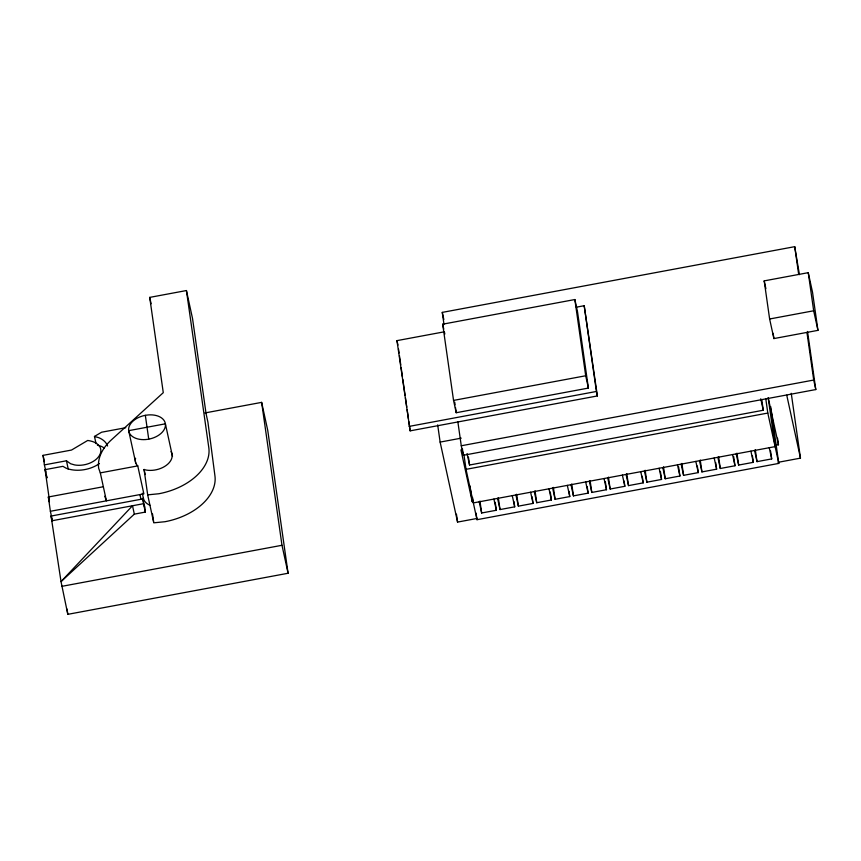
<?xml version="1.0" encoding="UTF-8"?>
<svg xmlns="http://www.w3.org/2000/svg" width="861" height="861" viewBox="0 0 861 861"><rect width="100%" height="100%" fill="white"/><g stroke="black" fill="none" stroke-linecap="round" stroke-linejoin="round"><path stroke-width="1.29" d="M143.615 505.073L144.422 505.547L145.348 512.08L134.338 514.135L61.023 581.605L67.804 614.334L288.08 573.254L267.739 430.339L261.636 402.378L204.929 412.946M96.045 443.641L94.473 436.441L101.609 432.211L125.803 427.702M104.773 496.259L106.42 500.833L100.317 472.872L98.671 468.287A56.051 36.033 -12.3 0 1 111.209 440.014L163.278 392.67L149.717 297.389L186.428 290.544L192.53 318.516L206.091 413.786L207.921 422.181L214.916 475.724A56.051 36.033 -12.3 0 1 164.935 521.723L153.775 522.821L147.683 494.86L144.067 469.471L146.036 470.041A18.684 12.011 -12.3 0 0 166.259 465.381A18.684 12.011 -12.3 0 0 171.038 451.627M443.975 324.296L442.274 312.392L794.725 246.666L799.428 274.659M442.683 324.188L574.857 299.542L577.537 311.854L588.397 388.074L456.222 412.72L453.543 400.408L442.683 324.188L443.759 329.117M576.289 307.194L584.199 305.72L597.394 395.942L410.148 430.855L396.964 340.633L444.437 331.786M764.202 280.88L808.253 272.668L812.526 292.245L817.95 330.355L773.899 338.577L769.626 318.99L764.202 280.88L765.903 288.715M769.626 318.99L813.677 310.778L808.253 272.668M44.406 464.886L43.05 455.361L71.517 450.055L87.714 440.455C92.213 441.123 97.035 442.543 99.704 446.525A18.684 12.011 -12.3 0 1 94.936 460.28A18.684 12.011 -12.3 0 1 74.703 464.94L70.634 463.756L66.437 460.786L44.406 464.886L45.977 472.086M49.421 500.09L45.084 469.654L62.928 466.328L65.92 468.093A26.164 16.811 -12.3 0 0 99.435 463.584M453.543 400.408L585.706 375.762L574.857 299.542M100.317 472.872L137.76 465.887L143.862 493.848L50.379 511.283L52.209 519.678M409.179 426.389L596.415 391.464L584.199 305.72M50.379 511.283L48.345 496.991L102.556 486.885M477.36 518.397L457.568 522.089L440.132 442.091L461.227 438.152M134.338 514.135L132.508 505.751L61.023 581.605L51.057 516.051L142.84 498.928L144.67 507.323M51.735 520.808L143.518 503.696L142.84 498.928M807.521 331.453L815.797 389.559L463.347 455.286L461.27 445.772L813.72 380.045L806.94 332.411M467.06 453.575L469.557 465.015L763.266 410.245L761.759 399.655M770.703 406.618L778.785 463.412L477.005 519.689L466.027 469.342L767.808 413.065L765.741 398.535M775.826 445.277L778.462 444.782L777.515 438.163M61.701 586.363L281.988 545.282L261.636 402.378M479.222 501.812L481.654 512.995L496.345 510.261L495.215 502.318M497.572 498.39L500.015 509.572L514.695 506.838L513.942 501.543M515.933 494.967L518.376 506.15L533.056 503.416L532.109 496.797M534.283 491.545L536.726 502.727L551.417 499.993L550.287 492.051M552.644 488.112L555.087 499.305L569.767 496.571L569.013 491.276M571.004 484.689L573.437 495.882L588.128 493.138L587.18 486.53M589.355 481.267L591.798 492.46L606.488 489.715L605.348 481.783M607.715 477.844L610.158 489.037L624.838 486.293L624.085 481.008M626.076 474.422L628.508 485.615L643.199 482.87L642.252 476.251M644.426 470.999L646.869 482.192L661.549 479.448L660.419 471.505M662.787 467.577L665.219 478.77L679.91 476.025L678.586 466.759M681.137 464.154L683.58 475.337L698.271 472.603L697.324 465.984M699.498 460.732L701.941 471.914L716.621 469.18L715.685 462.561M717.859 457.309L720.291 468.492L734.982 465.758L733.658 456.491M736.209 453.887L738.652 465.069L753.332 462.335L752.396 455.717M754.57 450.464L757.013 461.647L771.693 458.913L770.563 450.97M778.053 462.325L800.472 458.138L791.248 393.305M147.683 494.86L158.833 493.751A56.051 36.033 -12.3 0 0 208.814 447.752L186.428 290.544M94.473 436.441L98.907 437.732A26.164 16.811 -12.3 0 1 107.582 445.987M97.411 445.159L100.737 446.127A26.164 16.811 -12.3 0 1 104.299 448.054M137.76 465.887L136.447 464.413A18.684 12.011 -12.3 0 1 135.575 458.246M813.677 310.778L817.95 330.355M813.72 380.045L815.797 389.559M786.75 395.188L800.472 458.138M768.249 397.954L778.462 444.782M767.808 413.065L778.785 463.412M760.769 398.794L763.266 410.245M769.25 447.72L771.693 458.913M750.9 451.142L753.332 462.335M732.539 454.565L734.982 465.758M714.189 457.987L716.621 469.18M695.828 461.41L698.271 472.603M677.467 464.843L679.91 476.025M659.117 468.266L661.549 479.448M640.756 471.688L643.199 482.87M622.395 475.111L624.838 486.293M596.415 391.464L597.394 395.942M585.706 375.762L588.397 388.074M604.045 478.533L606.488 489.715M585.684 481.956L588.128 493.138M567.334 485.378L569.767 496.571M548.974 488.8L551.417 499.993M530.613 492.223L533.056 503.416M512.263 495.645L514.695 506.838M493.902 499.068L496.345 510.261M442.274 312.392L443.835 319.528M444.298 331.571L444.836 334.036M460.926 449.862L472.269 501.888L470.009 486.002M396.964 340.633L397.943 345.11M281.988 545.282L288.08 573.254M149.717 297.389L151.106 303.75M172.491 456.384L165.387 423.816A18.684 12.011 -12.3 0 0 136.382 418.64A18.684 12.011 -12.3 0 0 139.321 439.271A18.684 12.011 -12.3 0 0 165.387 423.816L128.676 430.661L135.78 463.229M144.067 469.471L145.175 474.562M142.313 493.192L143.443 498.411M143.518 503.696L145.348 512.08M139.923 494.58L140.967 499.38M66.437 460.786L68.267 469.17M43.05 455.361L44.438 461.722M45.084 469.654L46.914 478.049L46.58 475.659M48.345 496.991L49.389 501.791M51.057 516.051L52.101 520.84M794.725 246.666L798.685 274.455M773.146 333.315L773.899 338.577M768.173 397.76L775.126 446.622L473.346 502.91L472.592 497.626M755.312 449.743L757.013 461.647M736.951 453.166L738.652 465.069M718.601 456.588L720.291 468.492M700.241 460.011L701.941 471.914M681.89 463.433L683.58 475.337M663.53 466.856L665.219 478.77M645.169 470.278L646.869 482.192M626.819 473.701L628.508 485.615M608.458 477.123L610.158 489.037M590.097 480.546L591.798 492.46M571.747 483.968L573.437 495.882M553.386 487.391L555.087 499.305M535.036 490.824L536.726 502.727M516.675 494.246L518.376 506.15M498.315 497.669L500.015 509.572M479.964 501.091L481.654 512.995M468.427 457.073L469.557 465.015M476.058 513.081L477.005 519.689M463.961 454.812L466.027 469.342M462.4 448.689L463.347 455.286M457.88 421.955L461.27 445.772M454.726 402.205L455.103 404.831M455.48 407.457L456.222 412.72M456.438 514.146L457.568 522.089M437.679 424.893L440.132 442.091M398.503 349.071L399.063 353.021M399.439 355.668L400.763 364.903M401.129 367.539L402.453 376.774M402.83 379.41L405.079 395.242M405.456 397.879L406.769 407.113M407.145 409.75L408.458 418.984M408.835 421.621L410.148 430.855M145.337 415.336L148.727 439.153M152.515 513.931L153.602 521.551M67.05 609.039L67.804 614.334M149.889 505.213A18.684 12.011 -12.3 0 1 143.313 497.798"/></g></svg>
